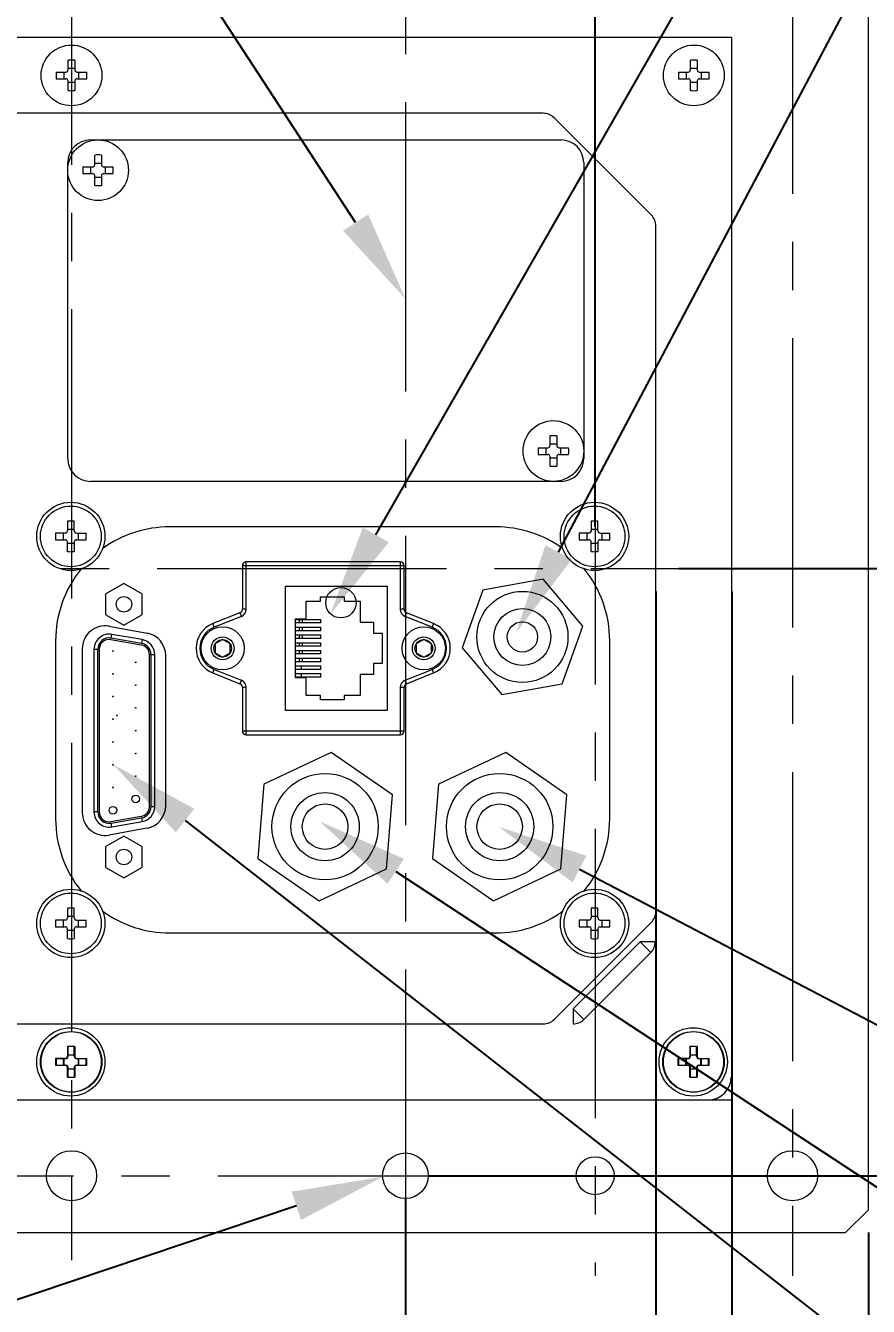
# Model space of a CAD drawing. Header units: millimetres. Extents: x 4086 to 8300, y 123 to 1549.
# Drawn here: x 6771.2 to 6826.7, y 571.3 to 655.7 of the extents above; entities that cross this region are included whole.
import ezdxf
from ezdxf import colors
from ezdxf.entities.mleader import LeaderData, LeaderLine
from ezdxf.math import Vec2, Vec3

# ---------------------------------------------------------------- set-up
doc = ezdxf.new("R2010")
doc.units = ezdxf.units.MM
doc.linetypes.add('CENTER2', pattern=[28.575, 19.05, -3.175, 3.175, -3.175])
doc.layers.add('中心线层', color=7, linetype='CENTER2', lineweight=0)
doc.layers.add('标注层', color=7, linetype='Continuous', lineweight=0)
doc.styles.add('思源黑', font='SourceHanSansCN-Normal.ttf')
doc.dimstyles.new('尺寸标注_1_4比例', dxfattribs={"dimtxt": 7, "dimasz": 6, "dimexe": 2, "dimexo": 1.5, "dimgap": 1, "dimtad": 1, "dimdec": 1, "dimlfac": 4, "dimdsep": 46, "dimtxsty": '思源黑', "dimcen": 0.09, "dimadec": 0, "dimazin": 0, "dimtp": 0.01, "dimtm": 0.01, "dimtfac": 1, "dimtdec": 1, "dimtofl": 0, "dimtmove": 0, "dimatfit": 3, "dimfxl": 1, "dimtolj": 1, "dimarcsym": 0})

# ---------------------------------------------------------------- blocks, each defined once
blk = doc.blocks.new('*D1329')
at = {"layer": 'Defpoints', "color": 0}
for p in [(6730.675, 619.876), (6817.675, 619.876), (6730.675, 505.302)]:
    blk.add_point(p, dxfattribs=at)
at = {"layer": '标注层', "color": 0, "lineweight": -2}
for p, q in [((6730.675, 618.376), (6730.675, 503.302)), ((6817.675, 618.376), (6817.675, 503.302)), ((6811.675, 505.302), (6736.675, 505.302))]:
    blk.add_line(p, q, dxfattribs=at)
at = {"layer": '标注层', "color": 0}
for points in [[(6736.675, 506.302), (6736.675, 504.302), (6730.675, 505.302)], [(6811.675, 504.302), (6811.675, 506.302), (6817.675, 505.302)]]:
    blk.add_solid(points, dxfattribs=at)
at = {"layer": '标注层', "color": 0, "insert": (6772.429, 509.933), "char_height": 7, "attachment_point": 5, "style": '思源黑'}
blk.add_mtext('\\A1;348', dxfattribs=at)
blk = doc.blocks.new('*D1337')
at = {"layer": 'Defpoints', "color": 0}
for p in [(6735.675, 619.876), (6812.675, 619.876), (6812.675, 531.844)]:
    blk.add_point(p, dxfattribs=at)
at = {"layer": '标注层', "color": 0, "lineweight": -2}
for p, q in [((6735.675, 618.376), (6735.675, 529.844)), ((6812.675, 618.376), (6812.675, 529.844)), ((6741.675, 531.844), (6806.675, 531.844))]:
    blk.add_line(p, q, dxfattribs=at)
at = {"layer": '标注层', "color": 0}
for points in [[(6741.675, 532.844), (6741.675, 530.844), (6735.675, 531.844)], [(6806.675, 530.844), (6806.675, 532.844), (6812.675, 531.844)]]:
    blk.add_solid(points, dxfattribs=at)
at = {"layer": '标注层', "color": 0, "insert": (6770.731, 536.475), "char_height": 7, "attachment_point": 5, "style": '思源黑'}
blk.add_mtext('\\A1;308', dxfattribs=at)
blk = doc.blocks.new('*D1340')
at = {"layer": 'Defpoints', "color": 0}
for p in [(6726.675, 703.224), (6808.675, 621.16), (6726.675, 619.876)]:
    blk.add_point(p, dxfattribs=at)
at = {"layer": '标注层', "color": 0, "lineweight": -2}
for p, q in [((6726.675, 621.376), (6726.675, 705.224)), ((6808.675, 622.66), (6808.675, 705.224)), ((6802.675, 703.224), (6732.675, 703.224))]:
    blk.add_line(p, q, dxfattribs=at)
at = {"layer": '标注层', "color": 0}
for points in [[(6732.675, 704.224), (6732.675, 702.224), (6726.675, 703.224)], [(6802.675, 702.224), (6802.675, 704.224), (6808.675, 703.224)]]:
    blk.add_solid(points, dxfattribs=at)
at = {"layer": '标注层', "color": 0, "insert": (6767.675, 707.855), "char_height": 7, "attachment_point": 5, "style": '思源黑'}
blk.add_mtext('\\A1;328', dxfattribs=at)
blk = doc.blocks.new('*D1341')
at = {"layer": 'Defpoints', "color": 0}
for p in [(6796.175, 659.876), (6812.675, 619.876), (6840.573, 619.876)]:
    blk.add_point(p, dxfattribs=at)
at = {"layer": '标注层', "color": 0, "lineweight": -2}
for p, q in [((6797.675, 659.876), (6842.573, 659.876)), ((6840.573, 653.876), (6840.573, 625.876)), ((6814.175, 619.876), (6842.573, 619.876))]:
    blk.add_line(p, q, dxfattribs=at)
at = {"layer": '标注层', "color": 0}
for points in [[(6841.573, 653.876), (6839.573, 653.876), (6840.573, 659.876)], [(6839.573, 625.876), (6841.573, 625.876), (6840.573, 619.876)]]:
    blk.add_solid(points, dxfattribs=at)
at = {"layer": '标注层', "color": 0, "insert": (6835.947, 639.876), "char_height": 7, "attachment_point": 5, "rotation": 90, "style": '思源黑'}
blk.add_mtext('\\A1;160', dxfattribs=at)
blk = doc.blocks.new('*D1342')
at = {"layer": 'Defpoints', "color": 0}
for p in [(6812.675, 619.876), (6840.978, 619.876), (6796.175, 579.876)]:
    blk.add_point(p, dxfattribs=at)
at = {"layer": '标注层', "color": 0, "lineweight": -2}
for p, q in [((6814.175, 619.876), (6842.978, 619.876)), ((6840.978, 585.876), (6840.978, 613.876)), ((6797.675, 579.876), (6842.978, 579.876)), ((6840.978, 579.876), (6840.978, 501.12))]:
    blk.add_line(p, q, dxfattribs=at)
at = {"layer": '标注层', "color": 0}
for points in [[(6841.978, 613.876), (6839.978, 613.876), (6840.978, 619.876)], [(6839.978, 585.876), (6841.978, 585.876), (6840.978, 579.876)]]:
    blk.add_solid(points, dxfattribs=at)
at = {"layer": '标注层', "color": 0, "insert": (6836.074, 523.258), "char_height": 7, "attachment_point": 5, "rotation": 90, "style": '思源黑'}
blk.add_mtext('\\A1;160±0.05', dxfattribs=at)
blk = doc.blocks.new('*D1345')
at = {"layer": 'Defpoints', "color": 0}
for p in [(6796.175, 579.876), (6826.675, 577.626), (6826.675, 548.776)]:
    blk.add_point(p, dxfattribs=at)
at = {"layer": '标注层', "color": 0, "lineweight": -2}
for p, q in [((6796.175, 578.376), (6796.175, 546.776)), ((6826.675, 576.126), (6826.675, 546.776)), ((6796.175, 548.776), (6745.9, 548.776)), ((6802.175, 548.776), (6820.675, 548.776))]:
    blk.add_line(p, q, dxfattribs=at)
at = {"layer": '标注层', "color": 0}
for points in [[(6802.175, 549.776), (6802.175, 547.776), (6796.175, 548.776)], [(6820.675, 547.776), (6820.675, 549.776), (6826.675, 548.776)]]:
    blk.add_solid(points, dxfattribs=at)
at = {"layer": '标注层', "color": 0, "insert": (6768.037, 553.679), "char_height": 7, "attachment_point": 5, "style": '思源黑'}
blk.add_mtext('\\A1;122±0.05', dxfattribs=at)

msp = doc.modelspace()

# ---------------------------------------------------------------- linework, layer by layer
at = {"layer": '中心线层'}
for p, q in [((6796.1752, 679.1829), (6796.1752, 565.0063)), ((6774.1752, 665.5422), (6774.1752, 574.3113)), ((6821.6752, 663.6262), (6821.6752, 573.2807)), ((6808.6752, 659.8762), (6808.6752, 573.2887)), ((6722.6752, 619.8762), (7107.6103, 619.8762)), ((6726.6752, 579.8762), (6821.6752, 579.8762))]:
    msp.add_line(p, q, dxfattribs=at)
at = {"layer": '标注层', "color": 7, "linetype": 'Continuous'}
for p, q in [((6826.6752, 577.6262), (6826.6752, 662.1262)), ((6817.6752, 654.8762), (6730.6752, 654.8762)), ((6817.6752, 584.8762), (6817.6752, 654.8762)), ((6773.9552, 652.7462), (6773.9552, 653.38)), ((6774.3952, 653.38), (6774.3952, 652.7462)), ((6814.9552, 652.7462), (6814.9552, 653.38)), ((6815.3952, 653.38), (6815.3952, 652.7462)), ((6773.1714, 652.5962), (6773.8052, 652.5962)), ((6773.7016, 652.1562), (6773.7016, 652.5962)), ((6773.9552, 652.8498), (6774.3952, 652.8498)), ((6774.5452, 652.5962), (6775.1789, 652.5962)), ((6774.6487, 652.5962), (6774.6487, 652.1562)), ((6814.1714, 652.5962), (6814.8052, 652.5962)), ((6814.7016, 652.1562), (6814.7016, 652.5962)), ((6814.9552, 652.8498), (6815.3952, 652.8498)), ((6815.5452, 652.5962), (6816.1789, 652.5962)), ((6815.6487, 652.5962), (6815.6487, 652.1562)), ((6773.1714, 652.1562), (6773.8052, 652.1562)), ((6773.9552, 651.3725), (6773.9552, 652.0062)), ((6774.3952, 651.9026), (6773.9552, 651.9026)), ((6774.3952, 652.0062), (6774.3952, 651.3725)), ((6774.5452, 652.1562), (6775.1789, 652.1562)), ((6814.1714, 652.1562), (6814.8052, 652.1562)), ((6814.9552, 651.3725), (6814.9552, 652.0062)), ((6815.3952, 651.9026), (6814.9552, 651.9026)), ((6815.3952, 652.0062), (6815.3952, 651.3725)), ((6815.5452, 652.1562), (6816.1789, 652.1562)), ((6805.2609, 649.8762), (6743.0894, 649.8762)), ((6812.3823, 643.1691), (6805.968, 649.5833)), ((6775.4252, 648.1262), (6806.4252, 648.1262)), ((6773.9252, 627.1262), (6773.9252, 646.6262)), ((6775.7052, 646.4962), (6775.7052, 647.13)), ((6775.7052, 646.5998), (6776.1452, 646.5998)), ((6776.1452, 647.13), (6776.1452, 646.4962)), ((6807.9252, 646.6262), (6807.9252, 627.1262)), ((6774.9214, 646.3462), (6775.5552, 646.3462)), ((6774.9214, 645.9062), (6775.5552, 645.9062)), ((6775.4516, 645.9062), (6775.4516, 646.3462)), ((6775.7052, 645.1225), (6775.7052, 645.7562)), ((6776.1452, 645.6526), (6775.7052, 645.6526)), ((6776.1452, 645.7562), (6776.1452, 645.1225)), ((6776.2952, 646.3462), (6776.9289, 646.3462)), ((6776.2952, 645.9062), (6776.9289, 645.9062)), ((6776.3987, 646.3462), (6776.3987, 645.9062)), ((6812.6752, 597.2904), (6812.6752, 642.462)), ((6805.7052, 627.9962), (6805.7052, 628.63)), ((6805.7052, 628.0998), (6806.1452, 628.0998)), ((6806.1452, 628.63), (6806.1452, 627.9962)), ((6804.9214, 627.8462), (6805.5552, 627.8462)), ((6804.9214, 627.4062), (6805.5552, 627.4062)), ((6805.4516, 627.4062), (6805.4516, 627.8462)), ((6805.7052, 626.6225), (6805.7052, 627.2562)), ((6806.1452, 627.1526), (6805.7052, 627.1526)), ((6806.1452, 627.2562), (6806.1452, 626.6225)), ((6806.2952, 627.8462), (6806.9289, 627.8462)), ((6806.2952, 627.4062), (6806.9289, 627.4062)), ((6806.3987, 627.8462), (6806.3987, 627.4062)), ((6806.4252, 625.6262), (6775.4252, 625.6262)), ((6773.9134, 623.005), (6773.9134, 622.3712)), ((6774.3534, 622.3712), (6774.3534, 623.005)), ((6808.4134, 623.005), (6808.4134, 622.3712)), ((6808.8534, 622.3712), (6808.8534, 623.005)), ((6773.7634, 622.2212), (6773.1296, 622.2212)), ((6773.6598, 621.7812), (6773.6598, 622.2212)), ((6773.9134, 622.4748), (6774.3534, 622.4748)), ((6774.5034, 622.2212), (6775.1371, 622.2212)), ((6774.6069, 622.2212), (6774.6069, 621.7812)), ((6802.1334, 622.6262), (6780.6334, 622.6262)), ((6808.2634, 622.2212), (6807.6296, 622.2212)), ((6808.1598, 621.7812), (6808.1598, 622.2212)), ((6808.4134, 622.4748), (6808.8534, 622.4748)), ((6809.0034, 622.2212), (6809.6371, 622.2212)), ((6809.1069, 622.2212), (6809.1069, 621.7812)), ((6773.1296, 621.7812), (6773.7634, 621.7812)), ((6773.9134, 620.9975), (6773.9134, 621.6312)), ((6774.3534, 621.5276), (6773.9134, 621.5276)), ((6774.3534, 621.6312), (6774.3534, 620.9975)), ((6774.5034, 621.7812), (6775.1371, 621.7812)), ((6807.6296, 621.7812), (6808.2634, 621.7812)), ((6808.4134, 620.9975), (6808.4134, 621.6312)), ((6808.8534, 621.5276), (6808.4134, 621.5276)), ((6808.8534, 621.6312), (6808.8534, 620.9975)), ((6809.0034, 621.7812), (6809.6371, 621.7812)), ((6785.6834, 617.197), (6785.6834, 620.3262)), ((6795.8334, 620.3262), (6785.6834, 620.3262)), ((6795.8334, 620.3262), (6795.8334, 617.197)), ((6785.4334, 620.0762), (6785.4334, 617.197)), ((6785.4334, 620.0762), (6796.0834, 620.0762)), ((6796.0834, 617.197), (6796.0834, 620.0762)), ((6777.6334, 618.8974), (6776.4459, 618.2118)), ((6778.8209, 618.2118), (6777.6334, 618.8974)), ((6788.2834, 610.5262), (6788.2834, 618.7262)), ((6788.2834, 618.7262), (6794.9834, 618.7262)), ((6794.9834, 618.7262), (6794.9834, 610.5262)), ((6805.2494, 619.1798), (6801.2724, 618.461)), ((6807.8604, 616.095), (6805.2494, 619.1798)), ((6776.4459, 616.8406), (6776.4459, 618.2118)), ((6778.8209, 618.2118), (6778.8209, 616.8406)), ((6790.5834, 617.7262), (6790.5834, 618.0262)), ((6790.5834, 618.0262), (6792.1334, 618.0262)), ((6792.1334, 618.0262), (6792.1334, 617.7262)), ((6801.2724, 618.461), (6799.9063, 614.6575)), ((6785.2758, 616.9648), (6783.486, 616.2521)), ((6785.2758, 616.9648), (6785.3683, 616.7325)), ((6785.6834, 617.197), (6785.4334, 617.197)), ((6789.6334, 616.5762), (6789.6334, 617.7262)), ((6789.6334, 617.7262), (6790.5834, 617.7262)), ((6792.1334, 617.7262), (6793.1834, 617.7262)), ((6793.1834, 617.7262), (6793.1834, 616.3512)), ((6796.0834, 617.197), (6795.8334, 617.197)), ((6796.1484, 616.7325), (6796.2409, 616.9648)), ((6798.0307, 616.2521), (6796.2409, 616.9648)), ((6776.4459, 616.8406), (6777.6334, 616.155)), ((6776.6439, 616.0811), (6779.1517, 615.6252)), ((6777.6334, 616.155), (6778.8209, 616.8406)), ((6783.5784, 616.0198), (6783.486, 616.2521)), ((6785.3683, 616.7325), (6783.5784, 616.0198)), ((6788.9334, 612.6762), (6788.9334, 616.5762)), ((6788.9334, 616.5762), (6789.6334, 616.5762)), ((6788.9334, 616.5262), (6790.5924, 616.5262)), ((6790.5924, 616.2962), (6788.9334, 616.2962)), ((6789.1741, 616.5262), (6789.1741, 616.2962)), ((6789.4007, 616.2962), (6789.4007, 616.5262)), ((6790.5924, 616.2962), (6790.5924, 616.5262)), ((6793.1834, 616.3512), (6794.0834, 616.3512)), ((6794.0834, 616.3512), (6794.0834, 615.6262)), ((6797.9383, 616.0198), (6796.1484, 616.7325)), ((6798.0307, 616.2521), (6797.9383, 616.0198)), ((6806.4943, 612.2914), (6807.8604, 616.095)), ((6776.7704, 615.2013), (6778.7704, 614.8513)), ((6776.7876, 615.2998), (6776.8307, 615.5461)), ((6778.7876, 614.9498), (6776.7876, 615.2998)), ((6778.8307, 615.1961), (6776.8307, 615.5461)), ((6784.1334, 615.2036), (6783.6334, 614.9149)), ((6784.6334, 614.9149), (6784.1334, 615.2036)), ((6788.9334, 616.0162), (6790.5924, 616.0162)), ((6790.5924, 615.7862), (6788.9334, 615.7862)), ((6788.9334, 615.5062), (6790.5924, 615.5062)), ((6790.5924, 615.2762), (6788.9334, 615.2762)), ((6789.1741, 616.0162), (6789.1741, 615.7862)), ((6789.1741, 615.5062), (6789.1741, 615.2762)), ((6789.4007, 615.7862), (6789.4007, 616.0162)), ((6789.4007, 615.2762), (6789.4007, 615.5062)), ((6790.5924, 615.7862), (6790.5924, 616.0162)), ((6790.5924, 615.2762), (6790.5924, 615.5062)), ((6794.0834, 615.6262), (6794.6334, 615.6262)), ((6794.6334, 615.6262), (6794.6334, 613.6262)), ((6797.3834, 615.2036), (6796.8834, 614.9149)), ((6797.8834, 614.9149), (6797.3834, 615.2036)), ((6773.1334, 615.1262), (6773.1334, 603.3762)), ((6774.8834, 614.6039), (6774.8834, 603.7985)), ((6775.6584, 614.561), (6775.6584, 603.8414)), ((6775.6584, 614.561), (6775.9084, 614.561)), ((6775.9084, 603.8414), (6775.9084, 614.561)), ((6776.0084, 614.561), (6776.0084, 603.8414)), ((6778.8307, 615.1961), (6778.7876, 614.9498)), ((6783.6334, 614.9149), (6783.6334, 614.3375)), ((6784.6334, 614.3375), (6784.6334, 614.9149)), ((6788.9334, 614.9962), (6790.5924, 614.9962)), ((6790.5924, 614.7662), (6788.9334, 614.7662)), ((6788.9334, 614.4862), (6790.5924, 614.4862)), ((6789.1741, 614.9962), (6789.1741, 614.7662)), ((6789.1741, 614.4862), (6789.1741, 614.2562)), ((6789.4007, 614.7662), (6789.4007, 614.9962)), ((6789.4007, 614.2562), (6789.4007, 614.4862)), ((6790.5924, 614.7662), (6790.5924, 614.9962)), ((6790.5924, 614.2562), (6790.5924, 614.4862)), ((6796.8834, 614.9149), (6796.8834, 614.3375)), ((6797.8834, 614.3375), (6797.8834, 614.9149)), ((6799.9063, 614.6575), (6802.5173, 611.5726)), ((6809.6334, 603.3762), (6809.6334, 615.1262)), ((6779.3084, 604.1914), (6779.3084, 614.211)), ((6779.4084, 614.211), (6779.4084, 604.1914)), ((6779.4084, 614.211), (6779.6584, 614.211)), ((6779.6584, 604.1914), (6779.6584, 614.211)), ((6780.3834, 604.2531), (6780.3834, 614.1494)), ((6783.6334, 614.3375), (6784.1334, 614.0489)), ((6784.1334, 614.0489), (6784.6334, 614.3375)), ((6790.5924, 614.2562), (6788.9334, 614.2562)), ((6788.9334, 613.9762), (6790.5924, 613.9762)), ((6790.5924, 613.7462), (6788.9334, 613.7462)), ((6789.1741, 613.9762), (6789.1741, 613.7462)), ((6789.4007, 613.7462), (6789.4007, 613.9762)), ((6790.5924, 613.7462), (6790.5924, 613.9762)), ((6794.0834, 613.6262), (6794.0834, 612.9012)), ((6794.6334, 613.6262), (6794.0834, 613.6262)), ((6796.8834, 614.3375), (6797.3834, 614.0489)), ((6797.3834, 614.0489), (6797.8834, 614.3375)), ((6783.486, 613.0004), (6783.5784, 613.2326)), ((6783.486, 613.0004), (6785.2758, 612.2877)), ((6783.5784, 613.2326), (6785.3683, 612.5199)), ((6788.9334, 613.4662), (6790.5924, 613.4662)), ((6790.5924, 613.2362), (6788.9334, 613.2362)), ((6788.9334, 612.9562), (6790.5924, 612.9562)), ((6790.5924, 612.7262), (6788.9334, 612.7262)), ((6789.6334, 612.6762), (6788.9334, 612.6762)), ((6789.3334, 613.2362), (6789.3334, 613.4662)), ((6789.3334, 612.7262), (6789.3334, 612.9562)), ((6789.6334, 611.5262), (6789.6334, 612.6762)), ((6790.5924, 613.2362), (6790.5924, 613.4662)), ((6790.5924, 612.7262), (6790.5924, 612.9562)), ((6793.1834, 612.9012), (6793.1834, 611.5262)), ((6794.0834, 612.9012), (6793.1834, 612.9012)), ((6796.1484, 612.5199), (6797.9383, 613.2326)), ((6796.2409, 612.2877), (6798.0307, 613.0004)), ((6797.9383, 613.2326), (6798.0307, 613.0004)), ((6785.3683, 612.5199), (6785.2758, 612.2877)), ((6785.4334, 612.0554), (6785.4334, 609.1762)), ((6785.4334, 612.0554), (6785.6834, 612.0554)), ((6785.6834, 608.9262), (6785.6834, 612.0554)), ((6795.8334, 612.0554), (6795.8334, 608.9262)), ((6795.8334, 612.0554), (6796.0834, 612.0554)), ((6796.0834, 609.1762), (6796.0834, 612.0554)), ((6796.2409, 612.2877), (6796.1484, 612.5199)), ((6802.5173, 611.5726), (6806.4943, 612.2914)), ((6790.5834, 611.5262), (6789.6334, 611.5262)), ((6790.5834, 611.2262), (6790.5834, 611.5262)), ((6792.1334, 611.2262), (6790.5834, 611.2262)), ((6792.1334, 611.5262), (6792.1334, 611.2262)), ((6793.1834, 611.5262), (6792.1334, 611.5262)), ((6794.9834, 610.5262), (6788.2834, 610.5262)), ((6796.0834, 609.1762), (6785.4334, 609.1762)), ((6785.6834, 608.9262), (6795.8334, 608.9262)), ((6791.2798, 607.7677), (6786.8455, 605.6653)), ((6795.3177, 604.9786), (6791.2798, 607.7677)), ((6802.7798, 607.7677), (6798.3455, 605.6653)), ((6806.8177, 604.9786), (6802.7798, 607.7677)), ((6786.8455, 605.6653), (6786.449, 600.7738)), ((6798.3455, 605.6653), (6797.949, 600.7738)), ((6794.9212, 600.0872), (6795.3177, 604.9786)), ((6806.4212, 600.0872), (6806.8177, 604.9786)), ((6775.9084, 603.8414), (6775.6584, 603.8414)), ((6778.7704, 603.5512), (6776.7704, 603.2012)), ((6776.7876, 603.1026), (6778.7876, 603.4526)), ((6778.7876, 603.4526), (6778.8307, 603.2064)), ((6779.6584, 604.1914), (6779.4084, 604.1914)), ((6779.1437, 602.7758), (6776.6517, 602.3227)), ((6776.8307, 602.8564), (6776.7876, 603.1026)), ((6776.8307, 602.8564), (6778.8307, 603.2064)), ((6777.6334, 602.2474), (6776.4459, 601.5618)), ((6778.8209, 601.5618), (6777.6334, 602.2474)), ((6776.4459, 600.1906), (6776.4459, 601.5618)), ((6778.8209, 601.5618), (6778.8209, 600.1906)), ((6776.4459, 600.1906), (6777.6334, 599.505)), ((6777.6334, 599.505), (6778.8209, 600.1906)), ((6786.449, 600.7738), (6790.4869, 597.9848)), ((6790.4869, 597.9848), (6794.9212, 600.0872)), ((6797.949, 600.7738), (6801.9869, 597.9848)), ((6801.9869, 597.9848), (6806.4212, 600.0872)), ((6773.9134, 597.505), (6773.9134, 596.8712)), ((6774.3534, 596.8712), (6774.3534, 597.505)), ((6808.4134, 597.505), (6808.4134, 596.8712)), ((6808.8534, 596.8712), (6808.8534, 597.505)), ((6773.7634, 596.7212), (6773.1296, 596.7212)), ((6773.6598, 596.2812), (6773.6598, 596.7212)), ((6773.9134, 596.9748), (6774.3534, 596.9748)), ((6774.5034, 596.7212), (6775.1371, 596.7212)), ((6774.6069, 596.7212), (6774.6069, 596.2812)), ((6808.2634, 596.7212), (6807.6296, 596.7212)), ((6808.1598, 596.2812), (6808.1598, 596.7212)), ((6808.4134, 596.9748), (6808.8534, 596.9748)), ((6809.0034, 596.7212), (6809.6371, 596.7212)), ((6809.1069, 596.7212), (6809.1069, 596.2812)), ((6773.1296, 596.2812), (6773.7634, 596.2812)), ((6773.9134, 595.4975), (6773.9134, 596.1312)), ((6774.3534, 596.0276), (6773.9134, 596.0276)), ((6774.3534, 596.1312), (6774.3534, 595.4975)), ((6774.5034, 596.2812), (6775.1371, 596.2812)), ((6780.6334, 595.8762), (6802.1334, 595.8762)), ((6805.968, 590.1691), (6812.3823, 596.5833)), ((6807.6296, 596.2812), (6808.2634, 596.2812)), ((6808.4134, 595.4975), (6808.4134, 596.1312)), ((6808.8534, 596.0276), (6808.4134, 596.0276)), ((6808.8534, 596.1312), (6808.8534, 595.4975)), ((6809.0034, 596.2812), (6809.6371, 596.2812)), ((6807.2191, 590.8762), (6811.6334, 595.2904)), ((6811.6334, 595.2904), (6812.3405, 594.5833)), ((6812.6334, 595.2904), (6811.6334, 595.2904)), ((6807.9262, 590.1691), (6812.3405, 594.5833)), ((6807.2191, 590.8762), (6807.2191, 589.8762)), ((6807.9262, 590.1691), (6807.2191, 590.8762)), ((6743.0894, 589.8762), (6805.2609, 589.8762)), ((6773.9134, 588.38), (6773.9134, 587.7462)), ((6773.9552, 587.7462), (6773.9552, 588.38)), ((6774.3534, 587.7462), (6774.3534, 588.38)), ((6774.3952, 588.38), (6774.3952, 587.7462)), ((6814.9134, 588.38), (6814.9134, 587.7462)), ((6814.9552, 587.7462), (6814.9552, 588.38)), ((6815.3534, 587.7462), (6815.3534, 588.38)), ((6815.3952, 588.38), (6815.3952, 587.7462)), ((6773.7634, 587.5962), (6773.1296, 587.5962)), ((6773.1714, 587.5962), (6773.8052, 587.5962)), ((6773.6598, 587.1562), (6773.6598, 587.5962)), ((6773.7016, 587.1562), (6773.7016, 587.5962)), ((6773.9134, 587.8498), (6774.3534, 587.8498)), ((6773.9552, 587.8498), (6774.3952, 587.8498)), ((6774.5034, 587.5962), (6775.1371, 587.5962)), ((6774.5452, 587.5962), (6775.1789, 587.5962)), ((6774.6069, 587.5962), (6774.6069, 587.1562)), ((6774.6487, 587.5962), (6774.6487, 587.1562)), ((6814.7634, 587.5962), (6814.1296, 587.5962)), ((6814.1714, 587.5962), (6814.8052, 587.5962)), ((6814.6598, 587.1562), (6814.6598, 587.5962)), ((6814.7016, 587.1562), (6814.7016, 587.5962)), ((6814.9134, 587.8498), (6815.3534, 587.8498)), ((6814.9552, 587.8498), (6815.3952, 587.8498)), ((6815.5034, 587.5962), (6816.1371, 587.5962)), ((6815.5452, 587.5962), (6816.1789, 587.5962)), ((6815.6069, 587.5962), (6815.6069, 587.1562)), ((6815.6487, 587.5962), (6815.6487, 587.1562)), ((6773.1296, 587.1562), (6773.7634, 587.1562)), ((6773.1714, 587.1562), (6773.8052, 587.1562)), ((6773.9134, 586.3725), (6773.9134, 587.0062)), ((6774.3534, 586.9026), (6773.9134, 586.9026)), ((6773.9552, 586.3725), (6773.9552, 587.0062)), ((6774.3952, 586.9026), (6773.9552, 586.9026)), ((6774.3534, 587.0062), (6774.3534, 586.3725)), ((6774.3952, 587.0062), (6774.3952, 586.3725)), ((6774.5034, 587.1562), (6775.1371, 587.1562)), ((6774.5452, 587.1562), (6775.1789, 587.1562)), ((6814.1296, 587.1562), (6814.7634, 587.1562)), ((6814.1714, 587.1562), (6814.8052, 587.1562)), ((6814.9134, 586.3725), (6814.9134, 587.0062)), ((6815.3534, 586.9026), (6814.9134, 586.9026)), ((6814.9552, 586.3725), (6814.9552, 587.0062)), ((6815.3952, 586.9026), (6814.9552, 586.9026)), ((6815.3534, 587.0062), (6815.3534, 586.3725)), ((6815.3952, 587.0062), (6815.3952, 586.3725)), ((6815.5034, 587.1562), (6816.1371, 587.1562)), ((6815.5452, 587.1562), (6816.1789, 587.1562)), ((6730.6752, 584.8762), (6817.6752, 584.8762)), ((6825.1752, 576.1262), (6826.6752, 577.6262)), ((6724.1752, 576.1262), (6825.1752, 576.1262))]:
    msp.add_line(p, q, dxfattribs=at)
for centre, radius in [((6774.1752, 652.3762), 2), ((6815.1752, 652.3762), 2), ((6775.9252, 646.1262), 2), ((6805.9252, 627.6262), 2), ((6774.1334, 622.0012), 2.25), ((6774.1334, 622.0012), 2), ((6808.6334, 622.0012), 2.25), ((6808.6334, 622.0012), 2), ((6791.9252, 617.6262), 1), ((6777.6334, 617.5262), 0.5125), ((6803.8834, 615.3762), 3), ((6803.8834, 615.3762), 1.875), ((6784.1334, 614.6262), 1.425), ((6797.3834, 614.6262), 1.425), ((6803.8834, 615.3762), 1), ((6784.1334, 614.6262), 0.75), ((6784.1334, 614.6262), 0.5774), ((6797.3834, 614.6262), 0.75), ((6797.3834, 614.6262), 0.5774), ((6776.9084, 614.4512), 0.025), ((6778.4084, 613.7012), 0.025), ((6776.9084, 612.9512), 0.025), ((6778.4084, 612.2012), 0.025), ((6776.9084, 611.4512), 0.025), ((6777.1752, 610.2012), 0.025), ((6778.4084, 610.7012), 0.025), ((6776.9084, 609.9512), 0.025), ((6776.9084, 608.4512), 0.025), ((6778.4084, 609.2012), 0.025), ((6778.4084, 607.7012), 0.025), ((6776.9084, 606.9512), 0.025), ((6778.4084, 606.2012), 0.025), ((6790.8834, 602.8762), 3.5), ((6802.3834, 602.8762), 3.5), ((6776.9084, 605.4512), 0.025), ((6790.8834, 602.8762), 2.25), ((6802.3834, 602.8762), 2.25), ((6778.4084, 604.7012), 0.25), ((6790.8834, 602.8762), 1.5), ((6802.3834, 602.8762), 1.5), ((6776.9084, 603.9512), 0.25), ((6777.6334, 600.8762), 0.5125), ((6774.1334, 596.5012), 2.25), ((6774.1334, 596.5012), 2), ((6808.6334, 596.5012), 2.25), ((6808.6334, 596.5012), 2), ((6774.1334, 587.3762), 2.25), ((6774.1334, 587.3762), 2), ((6774.1752, 587.3762), 2), ((6815.1334, 587.3762), 2.25), ((6815.1334, 587.3762), 2), ((6815.1752, 587.3762), 2), ((6774.1752, 579.8762), 1.65), ((6821.6752, 579.8762), 1.65), ((6796.1752, 579.8762), 1.5), ((6808.6752, 579.8762), 1.25)]:
    msp.add_circle(centre, radius, dxfattribs=at)
for centre, radius, start, end in [((6774.1752, 647.0339), 6.3499, 88.014507, 91.985493), ((6815.1752, 647.0339), 6.3499, 88.014507, 91.985493), ((6779.516, 652.3763), 6.3484, 178.014878, 181.985122), ((6773.8052, 652.7462), 0.15, 270, 0), ((6774.5452, 652.7462), 0.15, 180, 270), ((6768.8343, 652.3761), 6.3484, 358.014878, 1.985122), ((6820.516, 652.3763), 6.3484, 178.014878, 181.985122), ((6814.8052, 652.7462), 0.15, 270, 0), ((6815.5452, 652.7462), 0.15, 180, 270), ((6809.8343, 652.3761), 6.3484, 358.014878, 1.985122), ((6773.8052, 652.0062), 0.15, 0, 90), ((6774.5452, 652.0062), 0.15, 90, 180), ((6814.8052, 652.0062), 0.15, 0, 90), ((6815.5452, 652.0062), 0.15, 90, 180), ((6774.1752, 657.7185), 6.3499, 268.014507, 271.985493), ((6815.1752, 657.7185), 6.3499, 268.014507, 271.985493), ((6805.2609, 648.8762), 1, 45, 90), ((6775.4252, 646.6262), 1.5, 90, 180), ((6806.4252, 646.6262), 1.5, 0, 90), ((6775.5552, 646.4962), 0.15, 270, 0), ((6775.9252, 640.7839), 6.3499, 88.014507, 91.985493), ((6776.2952, 646.4962), 0.15, 180, 270), ((6781.266, 646.1263), 6.3484, 178.014878, 181.985122), ((6775.5552, 645.7562), 0.15, 0, 90), ((6776.2952, 645.7562), 0.15, 90, 180), ((6770.5843, 646.1263), 6.3484, 358.014878, 1.985122), ((6775.9252, 651.4685), 6.3499, 268.014507, 271.985493), ((6811.6752, 642.462), 1, 0, 45), ((6805.5552, 627.9962), 0.15, 270, 0), ((6805.9252, 622.2839), 6.3499, 88.014507, 91.985493), ((6806.2952, 627.9962), 0.15, 180, 270), ((6775.4252, 627.1262), 1.5, 180, 270), ((6811.266, 627.6261), 6.3484, 178.014878, 181.985122), ((6805.5552, 627.2562), 0.15, 0, 90), ((6806.2952, 627.2562), 0.15, 90, 180), ((6806.4252, 627.1262), 1.5, 270, 0), ((6800.5843, 627.6263), 6.3484, 358.014878, 1.985122), ((6805.9252, 632.9685), 6.3499, 268.014507, 271.985493), ((6774.1334, 616.6589), 6.3499, 88.014507, 91.985493), ((6808.6334, 616.6589), 6.3499, 88.014507, 91.985493), ((6773.7634, 622.3712), 0.15, 270, 0), ((6774.5034, 622.3712), 0.15, 180, 270), ((6780.6334, 615.1262), 7.5, 90, 125.888481), ((6802.1334, 615.1262), 7.5, 54.111519, 90), ((6808.2634, 622.3712), 0.15, 270, 0), ((6809.0034, 622.3712), 0.15, 180, 270), ((6773.7634, 621.6312), 0.15, 0, 90), ((6774.5034, 621.6312), 0.15, 90, 180), ((6808.2634, 621.6312), 0.15, 0, 90), ((6809.0034, 621.6312), 0.15, 90, 180), ((6774.1334, 627.3435), 6.3499, 268.014507, 271.985493), ((6785.6834, 620.0762), 0.25, 90, 180), ((6795.8334, 620.0762), 0.25, 0, 90), ((6808.6334, 627.3435), 6.3499, 268.014507, 271.985493), ((6780.6334, 615.1262), 7.5, 140.899513, 180), ((6802.1334, 615.1262), 7.5, 0, 39.100487), ((6785.1834, 617.197), 0.25, 291.711751, 0), ((6785.1834, 617.197), 0.5, 291.711751, 0), ((6796.3334, 617.197), 0.5, 180, 248.288249), ((6796.3334, 617.197), 0.25, 180, 248.288249), ((6776.3834, 614.6039), 1.5, 79.695154, 180), ((6784.1334, 614.6262), 1.75, 111.711751, 248.288249), ((6797.3834, 614.6262), 1.75, 291.711751, 68.288249), ((6776.6584, 614.561), 1, 80.073754, 180), ((6776.6584, 614.561), 0.75, 80.073754, 180), ((6776.6584, 614.561), 0.65, 80.073759, 179.999996), ((6778.8834, 614.1494), 1.5, 0, 79.695154), ((6784.1334, 614.6262), 1.5, 111.711751, 248.288249), ((6797.3834, 614.6262), 1.5, 291.711751, 68.288249), ((6778.6584, 614.211), 0.65, 0, 80.073754), ((6778.6584, 614.211), 0.75, 0, 80.073754), ((6778.6584, 614.211), 1, 0, 80.073754), ((6785.1834, 612.0554), 0.25, 0, 68.288249), ((6785.1834, 612.0554), 0.5, 0, 68.288249), ((6796.3334, 612.0554), 0.5, 111.711751, 180), ((6796.3334, 612.0554), 0.25, 111.711751, 180), ((6785.6834, 609.1762), 0.25, 180, 270), ((6795.8334, 609.1762), 0.25, 270, 0), ((6778.8834, 604.2531), 1.5, 280.304846, 0), ((6776.3834, 603.7985), 1.5, 180, 280.304846), ((6776.6584, 603.8414), 1, 180, 279.926246), ((6776.6584, 603.8414), 0.75, 180, 279.926246), ((6776.6584, 603.8414), 0.65, 180, 279.926246), ((6778.6584, 604.1914), 0.65, 279.926246, 0), ((6778.6584, 604.1914), 0.75, 279.926246, 0), ((6778.6584, 604.1914), 1, 279.926246, 0), ((6780.6334, 603.3762), 7.5, 180, 219.100487), ((6802.1334, 603.3762), 7.5, 320.899513, 0), ((6774.1334, 591.1589), 6.3499, 88.014507, 91.985493), ((6808.6334, 591.1589), 6.3499, 88.014507, 91.985493), ((6773.7634, 596.8712), 0.15, 270, 0), ((6774.5034, 596.8712), 0.15, 180, 270), ((6780.6334, 603.3762), 7.5, 234.111519, 270), ((6802.1334, 603.3762), 7.5, 270, 305.888481), ((6808.2634, 596.8712), 0.15, 270, 0), ((6809.0034, 596.8712), 0.15, 180, 270), ((6811.6752, 597.2904), 1, 315, 0), ((6773.7634, 596.1312), 0.15, 0, 90), ((6774.5034, 596.1312), 0.15, 90, 180), ((6808.2634, 596.1312), 0.15, 0, 90), ((6809.0034, 596.1312), 0.15, 90, 180), ((6774.1334, 601.8435), 6.3499, 268.014507, 271.985493), ((6808.6334, 601.8435), 6.3499, 268.014507, 271.985493), ((6811.6334, 595.2904), 1, 315, 0), ((6805.2609, 590.8762), 1, 270, 315), ((6807.2191, 590.8762), 1, 270, 315), ((6774.1334, 582.0339), 6.3499, 88.014507, 91.985493), ((6774.1752, 582.0339), 6.3499, 88.014507, 91.985493), ((6815.1334, 582.0339), 6.3499, 88.014507, 91.985493), ((6815.1752, 582.0339), 6.3499, 88.014507, 91.985493), ((6779.516, 587.3763), 6.3484, 178.014878, 181.985122), ((6773.7634, 587.7462), 0.15, 270, 0), ((6773.8052, 587.7462), 0.15, 270, 0), ((6774.5034, 587.7462), 0.15, 180, 270), ((6774.5452, 587.7462), 0.15, 180, 270), ((6768.8343, 587.3761), 6.3484, 358.014878, 1.985122), ((6820.516, 587.3763), 6.3484, 178.014878, 181.985122), ((6814.7634, 587.7462), 0.15, 270, 0), ((6814.8052, 587.7462), 0.15, 270, 0), ((6815.5034, 587.7462), 0.15, 180, 270), ((6815.5452, 587.7462), 0.15, 180, 270), ((6809.8343, 587.3761), 6.3484, 358.014878, 1.985122), ((6773.7634, 587.0062), 0.15, 0, 90), ((6773.8052, 587.0062), 0.15, 0, 90), ((6774.5034, 587.0062), 0.15, 90, 180), ((6774.5452, 587.0062), 0.15, 90, 180), ((6814.7634, 587.0062), 0.15, 0, 90), ((6814.8052, 587.0062), 0.15, 0, 90), ((6815.5034, 587.0062), 0.15, 90, 180), ((6815.5452, 587.0062), 0.15, 90, 180), ((6774.1334, 592.7185), 6.3499, 268.014507, 271.985493), ((6774.1752, 592.7185), 6.3499, 268.014507, 271.985493), ((6815.1334, 592.7185), 6.3499, 268.014507, 271.985493), ((6815.1752, 592.7185), 6.3499, 268.014507, 271.985493), ((6816.1334, 586.3762), 1.5, 270, 0)]:
    msp.add_arc(centre, radius, start, end, dxfattribs=at)
for points in [[(6773.1296, 622.2212), (6773.1271, 622.148), (6773.1245, 622.0747), (6773.1277, 622.0015)], [(6773.1258, 622.0012), (6773.1258, 621.9281), (6773.1258, 621.8548), (6773.1315, 621.7818)], [(6775.1409, 622.0012), (6775.1409, 622.0744), (6775.1409, 622.1477), (6775.1352, 622.2206)], [(6775.1371, 621.7812), (6775.1396, 621.8544), (6775.1422, 621.9277), (6775.139, 622.0009)], [(6807.6296, 622.2212), (6807.6271, 622.148), (6807.6245, 622.0747), (6807.6277, 622.0015)], [(6807.6258, 622.0012), (6807.6258, 621.9281), (6807.6258, 621.8548), (6807.6315, 621.7818)], [(6809.6409, 622.0012), (6809.6409, 622.0744), (6809.6409, 622.1477), (6809.6352, 622.2206)], [(6809.6371, 621.7812), (6809.6396, 621.8544), (6809.6422, 621.9277), (6809.639, 622.0009)], [(6773.1296, 596.7212), (6773.1271, 596.648), (6773.1245, 596.5747), (6773.1277, 596.5015)], [(6775.1409, 596.5012), (6775.1409, 596.5744), (6775.1409, 596.6477), (6775.1352, 596.7206)], [(6807.6296, 596.7212), (6807.6271, 596.648), (6807.6245, 596.5747), (6807.6277, 596.5015)], [(6809.6409, 596.5012), (6809.6409, 596.5744), (6809.6409, 596.6477), (6809.6352, 596.7206)], [(6773.1258, 596.5012), (6773.1258, 596.4281), (6773.1258, 596.3548), (6773.1315, 596.2818)], [(6775.1371, 596.2812), (6775.1396, 596.3544), (6775.1422, 596.4277), (6775.139, 596.5009)], [(6807.6258, 596.5012), (6807.6258, 596.4281), (6807.6258, 596.3548), (6807.6315, 596.2818)], [(6809.6371, 596.2812), (6809.6396, 596.3544), (6809.6422, 596.4277), (6809.639, 596.5009)], [(6773.1296, 587.5962), (6773.1271, 587.523), (6773.1245, 587.4497), (6773.1277, 587.3765)], [(6773.1258, 587.3762), (6773.1258, 587.3031), (6773.1258, 587.2298), (6773.1315, 587.1568)], [(6775.1409, 587.3762), (6775.1409, 587.4494), (6775.1409, 587.5227), (6775.1352, 587.5956)], [(6775.1371, 587.1562), (6775.1396, 587.2294), (6775.1422, 587.3027), (6775.139, 587.3759)], [(6814.1296, 587.5962), (6814.1271, 587.523), (6814.1245, 587.4497), (6814.1277, 587.3765)], [(6814.1258, 587.3762), (6814.1258, 587.3031), (6814.1258, 587.2298), (6814.1315, 587.1568)], [(6816.1409, 587.3762), (6816.1409, 587.4494), (6816.1409, 587.5227), (6816.1352, 587.5956)], [(6816.1371, 587.1562), (6816.1396, 587.2294), (6816.1422, 587.3027), (6816.139, 587.3759)]]:
    msp.add_open_spline(points, degree=3, dxfattribs=at)

# ---------------------------------------------------------------- dimensions: what is measured, and where the dimension line sits
at = {"layer": '标注层'}
for base, p1, p2, picture, middle in [((6726.6752, 703.2238), (6808.6752, 621.1604), (6726.6752, 619.8762), '*D1340', (6767.6752, 703.2238)), ((6730.6752, 505.3024), (6817.6752, 619.8762), (6730.6752, 619.8762), '*D1329', (6772.4286, 505.3024)), ((6812.6752, 531.8439), (6735.6752, 619.8762), (6812.6752, 619.8762), '*D1337', (6770.7314, 531.8439))]:
    dim = msp.add_linear_dim(base=base, p1=p1, p2=p2, dimstyle='尺寸标注_1_4比例', dxfattribs=at)
    dim.commit()
    dim.dimension.update_dxf_attribs({"geometry": picture, "text_midpoint": middle, "dimtype": 160})
dim = msp.add_linear_dim(base=(6840.5726, 619.8762), p1=(6796.1752, 659.8762), p2=(6812.6752, 619.8762), angle=90, dimstyle='尺寸标注_1_4比例', dxfattribs=at)
dim.commit()
dim.dimension.update_dxf_attribs({"geometry": '*D1341', "text_midpoint": (6840.5726, 639.8762), "dimtype": 160})
dim = msp.add_linear_dim(base=(6840.978, 619.8762), p1=(6796.1752, 579.8762), p2=(6812.6752, 619.8762), angle=90, text='<>±0.05', dimstyle='尺寸标注_1_4比例', dxfattribs=at)
dim.commit()
dim.dimension.update_dxf_attribs({"geometry": '*D1342', "text_midpoint": (6840.978, 523.2578), "dimtype": 160})
dim = msp.add_linear_dim(base=(6826.6752, 548.7756), p1=(6796.1752, 579.8762), p2=(6826.6752, 577.6262), text='<>±0.05', dimstyle='尺寸标注_1_4比例', dxfattribs=at)
dim.commit()
dim.dimension.update_dxf_attribs({"geometry": '*D1345', "text_midpoint": (6768.0374, 548.7756), "dimtype": 160})

# ---------------------------------------------------------------- leaders
ml = msp.add_multileader_mtext('Standard', dxfattribs=at)
ml.set_content('{\\C7;network port}', style='思源黑')
ml.set_leader_properties()
ml.build(insert=Vec2(0, 0))
ml.multileader.update_dxf_attribs({"text_left_attachment_type": 5, "text_right_attachment_type": 5, "dogleg_length": 1, "arrow_head_size": 6})
ctx = ml.context
ctx.base_point, ctx.char_height, ctx.arrow_head_size, ctx.plane_origin = Vec3(6855.8114, 727.9019), 7, 6, Vec3(6791.244, 616.8941)
ctx.left_attachment, ctx.right_attachment = 5, 5
notes = []
notes.append((ctx, [(0, (1, 1, 0), (6854.8114, 727.9019), (1, 0), 1, [(0, [(6791.244, 616.8941)], 0, [])])]))
ctx.mtext.insert, ctx.mtext.flow_direction = Vec3(6857.8114, 737.7318), 5
ml = msp.add_multileader_mtext('Standard', dxfattribs=at)
ml.set_content('{\\C7;battery pack}', style='思源黑')
ml.set_leader_properties()
ml.build(insert=Vec2(0, 0))
ml.multileader.update_dxf_attribs({"text_left_attachment_type": 5, "text_right_attachment_type": 5, "dogleg_length": 1, "arrow_head_size": 6})
ctx = ml.context
ctx.base_point, ctx.char_height, ctx.arrow_head_size, ctx.plane_origin = Vec3(6682.0161, 721.4877), 7, 6, Vec3(6796.1752, 637.6532)
ctx.left_attachment, ctx.right_attachment, ctx.text_align_type = 5, 5, 2
notes.append((ctx, [(0, (1, 1, 0), (6741.4471, 721.4877), (-1, 0), 1, [(0, [(6796.1752, 637.6532)], 0, [])])]))
ctx.mtext.insert, ctx.mtext.alignment, ctx.mtext.flow_direction = Vec3(6738.4471, 731.3549), 3, 5
ml = msp.add_multileader_mtext('Standard', dxfattribs=at)
ml.set_content('{\\C7;user air duct1 }(φ6blue)', style='思源黑')
ml.set_leader_properties()
ml.build(insert=Vec2(0, 0))
ml.multileader.update_dxf_attribs({"text_left_attachment_type": 5, "text_right_attachment_type": 5, "dogleg_length": 1, "arrow_head_size": 6})
ctx = ml.context
ctx.base_point, ctx.char_height, ctx.arrow_head_size, ctx.plane_origin = Vec3(6855.0792, 711.4279), 7, 6, Vec3(7240.4213, 487.6757)
ctx.left_attachment, ctx.right_attachment = 5, 5
notes.append((ctx, [(0, (1, 1, 0), (6854.0792, 711.4279), (1, 0), 1, [(0, [(6803.466, 615.6516)], 0, [])])]))
ctx.mtext.insert, ctx.mtext.flow_direction = Vec3(6857.0792, 721.1364), 5
ml = msp.add_multileader_mtext('Standard', dxfattribs=at)
ml.set_content('DB15', style='思源黑')
ml.set_leader_properties()
ml.build(insert=Vec2(0, 0))
ml.multileader.update_dxf_attribs({"text_left_attachment_type": 5, "text_right_attachment_type": 5, "dogleg_length": 1, "arrow_head_size": 6})
ctx = ml.context
ctx.base_point, ctx.char_height, ctx.arrow_head_size, ctx.plane_origin = Vec3(6869.9533, 535.15), 7, 6, Vec3(6776.9261, 606.9688)
ctx.left_attachment, ctx.right_attachment = 5, 5
notes.append((ctx, [(0, (1, 1, 0), (6868.9533, 535.15), (1, 0), 1, [(0, [(6776.9261, 606.9688)], 0, [])])]))
ctx.mtext.insert, ctx.mtext.flow_direction = Vec3(6871.9533, 542.2761), 5
ml = msp.add_multileader_mtext('Standard', dxfattribs=at)
ml.set_content('{\\C7;user air duct3 }(φ6grey)', style='思源黑')
ml.set_leader_properties()
ml.build(insert=Vec2(0, 0))
ml.multileader.update_dxf_attribs({"text_left_attachment_type": 5, "text_right_attachment_type": 5, "dogleg_length": 1, "arrow_head_size": 6})
ctx = ml.context
ctx.base_point, ctx.char_height, ctx.arrow_head_size, ctx.plane_origin = Vec3(6869.2108, 552.2189), 7, 6, Vec3(7238.4782, 474.2955)
ctx.left_attachment, ctx.right_attachment = 5, 5
notes.append((ctx, [(0, (1, 1, 0), (6868.2108, 552.2189), (1, 0), 1, [(0, [(6790.5242, 603.2241)], 0, [])])]))
ctx.mtext.insert, ctx.mtext.flow_direction = Vec3(6871.2108, 562.4224), 5
ml = msp.add_multileader_mtext('Standard', dxfattribs=at)
ml.set_content('{\\C7;user air duct2 }(φ4blue)', style='思源黑')
ml.set_leader_properties()
ml.build(insert=Vec2(0, 0))
ml.multileader.update_dxf_attribs({"text_left_attachment_type": 5, "text_right_attachment_type": 5, "dogleg_length": 1, "arrow_head_size": 6})
ctx = ml.context
ctx.base_point, ctx.char_height, ctx.arrow_head_size, ctx.plane_origin = Vec3(6868.6245, 568.6529), 7, 6, Vec3(7240.4213, 463.9554)
ctx.left_attachment, ctx.right_attachment = 5, 5
notes.append((ctx, [(0, (1, 1, 0), (6867.6245, 568.6529), (1, 0), 1, [(0, [(6802.3294, 602.8665)], 0, [])])]))
ctx.mtext.insert, ctx.mtext.flow_direction = Vec3(6870.6245, 578.3614), 5
ml = msp.add_multileader_mtext('Standard', dxfattribs=at)
ml.set_content('{\\A1;\\C256;φ6{\\H0.7x;\\S+0.012^ 0;} \\C7;Penetration\\C256; (Locating Hole)}', style='思源黑')
ml.set_leader_properties()
ml.build(insert=Vec2(0, 0))
ml.multileader.update_dxf_attribs({"text_left_attachment_type": 5, "text_right_attachment_type": 5, "dogleg_length": 1, "arrow_head_size": 6})
ctx = ml.context
ctx.base_point, ctx.char_height, ctx.arrow_head_size, ctx.plane_origin = Vec3(6555.4718, 553.1671), 7, 6, Vec3(6794.6769, 579.8039)
ctx.left_attachment, ctx.right_attachment, ctx.text_align_type = 5, 5, 2
notes.append((ctx, [(0, (1, 1, 0), (6715.4267, 553.1671), (-1, 0), 1, [(0, [(6794.6769, 579.8039)], 0, [])])]))
ctx.mtext.insert, ctx.mtext.alignment, ctx.mtext.flow_direction = Vec3(6712.4267, 567.3537), 3, 5
for ctx, leaders in notes:
    for number, flags, end, landing, length, lines in leaders:
        leader = LeaderData()
        leader.index, (leader.has_last_leader_line, leader.has_dogleg_vector, leader.attachment_direction) = number, flags
        leader.last_leader_point, leader.dogleg_vector, leader.dogleg_length = Vec3(end), Vec3(landing), length
        for number, points, colour, breaks in lines:
            line = LeaderLine()
            line.index, line.vertices, line.color, line.breaks = number, Vec3.list(points), colors.encode_raw_color(colour), breaks
            leader.lines.append(line)
        ctx.leaders.append(leader)

doc.saveas('drawing.dxf')
